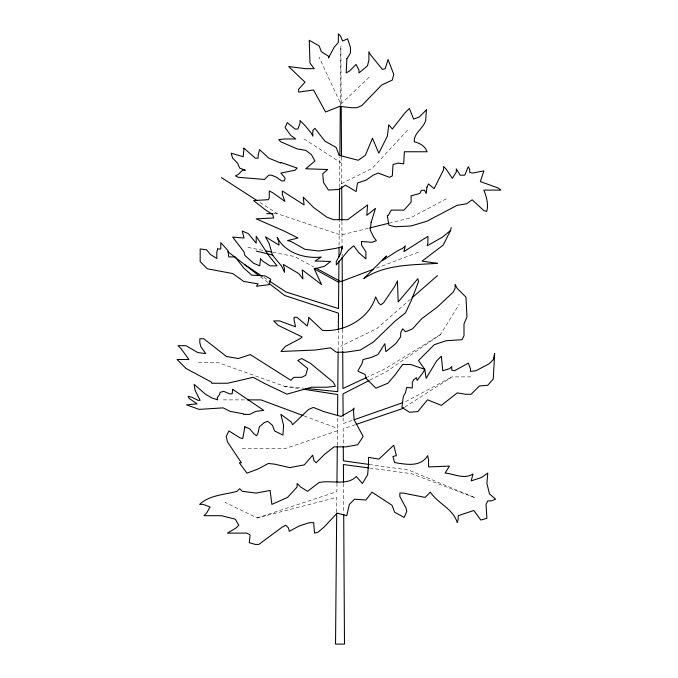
<?xml version="1.0" encoding="UTF-8"?>
<svg xmlns="http://www.w3.org/2000/svg" width="678" height="678" viewBox="0 0 678 678"><rect width="100%" height="100%" fill="white"/><g stroke="black" fill="none" stroke-linecap="round" stroke-linejoin="round"><path stroke-width="0.51" stroke-dasharray="3.39 2.54" d="M336.703 512.127L336.839 497.338L257.047 517.967L224.918 502.279M336.966 483.245L336.89 491.635L257.047 517.967M337.297 445.463L337.551 416.724M338.136 350.84L338.314 330.949M339.076 245.292L339.297 221.02M339.593 187.247L339.864 156.643M340.331 104.937L340.856 45.85L341.212 105.073M369.917 380.087L386.638 371.493L440.463 334.61L459.209 304.278M407.52 130.184L372.137 168.398L340.856 183.975M369.078 77.3L340.856 104.183L319.033 57.122M410.36 299.269L376.883 328.516L340.856 346.17M404.952 406.978L452.073 376.883L471.329 376.883M440.463 334.61L385.299 368.739L367.408 377.087M405.614 401.664L452.073 376.883M446.395 198.84L410.343 217.935L389.909 222.969M376.392 268.149L420.284 251.496M352.068 420.462L343.153 423.597L343.11 417.241M337.432 430.776L285.124 448.59L239.893 448.59M355.204 424.716L343.178 428.818L343.28 445.327M368.442 228.257L340.856 235.054L277.344 213.697L258.708 201.671M273.48 213.697L277.344 213.697M198.425 362.764L218.587 362.764L284.472 386.291L301.185 388.884M223.325 399.884L245.266 399.884M284.472 386.291L303.286 388.18M369.603 468.049L411.521 473.676L475.371 497.872L408.724 470.04L370.349 464.625M247.911 247.411L263.471 250.436M272.802 252.258L294.583 256.504L314.016 267.064M304.1 415.936L337.449 428.343M303.93 138.931L340.856 162.737M263.971 277.412L268.361 280.319M260.513 276.844L268.022 282.633M341.526 156.889L341.704 185.45M341.915 221.409L342.068 245.733M342.119 254.191L342.136 256.309M342.576 329.279L342.704 350.433M343.517 483.541L343.695 513.119"/><path stroke-width="1.02" d="M336.695 513.178L335.534 644.1L344.492 644.1L343.704 514.178M336.974 482.194L337.288 446.514M337.559 415.665L337.754 394.545L303.278 389.206M338.127 351.882L337.78 391.655L305.371 388.392M338.322 329.906L338.475 313.16L284.726 295.506L268.861 283.277M338.941 261.115L338.517 308.6L285.921 291.955L269.234 280.904M338.975 256.894L339.059 247.402M339.305 219.96L339.585 188.306M339.873 155.593L340.314 105.997M450.497 230.528L442.48 237.088L427.182 245.826L427.903 242.91L427.903 236.359L403.868 251.657L405.317 245.826L403.139 248.012L397.308 250.928L382.731 260.403L386.375 256.03L363.789 278.616C385.435 264.039 412.402 265.157 437.378 263.318L422.08 261.132L443.209 245.097L450.497 230.528L451.217 227.613M411.953 297.879L437.463 275.599M404.063 407.546L402.283 408.681L356.204 424.377M368.985 380.57L342.966 393.935L343.102 416.182M366.467 377.527L342.932 388.502L342.712 351.484M373.434 269.276L340.856 281.641L315.863 268.064M354.052 419.767L402.639 402.707M314.278 268.895L324.423 266.31L330.635 261.471L314.982 261.013L321.194 257.098C304.642 258.793 285.107 253.047 277.209 237.292L278.59 240.978L279.056 245.122L265.462 236.825L269.149 243.504L272.437 255.03L281.607 266.09L284.574 272.361L284.413 268.564L283.251 264.437L298.939 273.683L302.905 278.972L302.244 269.886L321.567 284.582L314.278 268.895L338.89 282.379M369.468 228.003L388.884 223.223M266.725 213.697L272.522 213.697M247.36 399.884L260.945 399.884L303.117 415.572M368.552 467.905L343.399 464.532L343.509 482.49M369.307 464.472L343.373 460.811L343.288 446.361M265.539 250.843L271.768 252.055M256.208 251.046L273.081 255.191M221.443 177.619L256.937 200.527M244.648 264.623L262.208 276.251M227.994 251.784L258.843 275.556M341.22 106.132L341.517 155.838M341.704 186.509L341.915 220.35M342.076 246.784L342.085 248.902M342.136 257.36L342.568 328.22M494.643 353.45L493.262 379.053L487.728 385.282L479.422 385.968L471.117 394.274L465.583 394.274L457.277 392.893L441.361 405.351L427.53 399.808L417.834 411.571L409.537 412.266L401.927 407.419L403.308 396.35L405.385 392.893L406.766 387.358L412.3 388.045L412.3 382.511L413.69 379.748L416.453 377.671L417.148 380.434L423.377 372.137L424.759 369.366L418.487 360.501L434.318 344.67L446.192 340.712L462.023 339.72L464.006 335.763L464.006 323.889L466.973 316.965L465.981 297.176L457.082 288.269L455.099 284.311L455.099 288.269L453.124 292.226L437.293 307.066L421.453 318.94L412.555 328.838L405.622 331.805L402.656 328.838L400.681 332.796L400.681 336.754L395.732 343.678L385.833 351.594L384.85 343.678L377.917 354.569L370.993 357.535L363.077 359.51L362.086 363.467L358.128 370.4L358.128 371.383L365.061 374.358L366.044 378.316L375.943 388.206L387.816 383.256L394.74 375.341L402.656 364.459L410.571 364.459L424.759 369.366L426.14 378.358L436.522 361.06L441.361 356.221L442.751 370.747L449.667 368.671L451.743 366.595L451.743 370.061L454.514 370.747L468.354 363.137L470.43 368.671L470.43 371.442L475.964 370.747L489.109 363.832L493.262 359.679L494.643 353.45M346.882 58.749L346.17 72.944L349.721 70.817L356.111 64.427L358.95 70.105L358.95 72.944L367.476 65.851L368.891 60.172L368.891 51.647L370.315 54.486L382.384 69.402L385.223 68.69L388.062 59.461L393.74 74.368L392.325 80.046L381.672 85.021L361.789 105.607L356.823 107.734L351.145 107.734L339.78 106.319L325.584 111.997L313.516 89.988L298.608 92.115L298.608 89.276L304.998 82.174L288.667 66.563L305.702 68.69L314.228 68.69L309.965 63.012L309.253 40.29L319.194 45.968L321.321 51.647L329.135 56.621L328.423 58.037L334.101 47.392L338.364 42.417L338.364 33.9L340.492 36.027L342.627 41.002L347.594 38.866L350.433 47.392L350.433 53.07L346.882 58.749M426.403 109.87L425.691 120.514C423.462 128.473 413.495 133.074 414.326 141.812C419.792 143.016 425.233 146.202 427.106 151.753L404.393 151.753L403.681 163.822L398.003 163.11L393.028 164.534L392.325 175.89L389.477 177.314L378.121 173.051L373.154 175.187L366.052 180.153L357.535 182.992L356.111 191.51L345.466 185.119L339.076 189.382L328.423 190.094L323.457 182.28L322.745 173.763L327.711 169.5L305.702 168.797L314.931 160.983L311.388 154.592L305.702 150.338L297.184 148.914L280.853 141.812L278.726 139.685L284.404 138.973L295.769 138.973L290.794 135.422L285.116 127.617L287.243 122.642L295.057 129.032L297.896 129.032L300.023 123.354L300.023 120.514L304.998 125.489L311.388 133.295L312.804 136.134L312.804 130.456L314.931 128.328L324.872 141.109L336.237 147.499L339.076 155.304L358.238 160.271L365.34 155.304L372.442 138.261L378.833 153.177L387.35 136.134L388.774 124.777L392.325 129.032L405.097 112.709L409.359 108.446L413.622 119.099L419.301 116.963L426.403 109.87M368.51 464.337L367.637 474.778L362.408 483.49L356.314 476.524C346.636 486.338 331.017 479.566 318.889 482.617L307.566 491.321L300.6 486.965L297.125 483.49L297.125 486.965L287.548 497.415L271.878 504.381L270.132 490.448L256.208 493.067L242.275 491.321L239.665 488.711L237.054 491.321C224.418 494.881 209.629 494.923 199.62 504.381L203.103 504.381L210.07 506.991L206.587 513.085L203.976 515.695L221.384 515.695L235.308 519.178L238.792 525.272L236.181 527.882L227.477 533.111L246.631 533.111L250.114 534.849L249.241 542.688L255.335 544.426L258.818 544.426L282.319 527.018L285.802 525.272L288.413 527.882L289.286 531.366L298.862 526.145L309.312 522.662L313.66 522.662L314.533 533.111L318.016 532.238L324.109 527.018L337.169 513.085L346.746 515.695L349.356 504.381L354.577 499.161L365.891 500.025L371.985 492.194L392.011 505.254L394.621 512.212L404.198 517.441L406.808 511.348L405.936 507.864L399.842 496.542L399.842 493.067L403.325 493.067L425.089 497.415L430.318 492.194C438.107 503.669 452.972 508.61 457.303 522.662L458.175 519.178L458.175 515.695L473.846 510.475L480.804 520.051L486.897 518.306L486.033 504.381L487.77 500.898L491.253 500.898L495.61 499.161L489.516 493.931L486.897 483.49L487.77 473.041L481.677 477.397L471.227 480.872L472.973 473.914C464.362 479.736 454.302 473.956 445.115 473.041L449.463 466.074L428.572 466.947L428.572 459.981L427.699 455.633C420.419 467.574 406.063 464.345 394.621 462.591L392.884 456.497L396.367 455.633L393.749 445.183L378.951 459.108L368.51 457.37L368.51 464.337M232.681 389.325L232.181 393.842L229.673 393.842L223.664 391.333L220.155 392.333L219.647 394.342L217.146 397.85L217.646 399.851L211.629 397.85L205.612 394.342L194.086 384.316L195.086 390.333L200.095 400.359L198.095 400.359L192.077 397.35L188.069 396.342L189.069 398.35L197.095 403.868L186.56 404.868L199.095 409.376L223.155 407.876L230.181 411.385L243.716 413.894L243.716 414.394L249.724 414.394L255.742 411.385L263.767 410.385L232.681 389.325M371.12 222.325L370.247 230.156L373.731 237.122L376.341 240.605L371.985 242.343L361.544 241.478L361.544 244.953L365.891 251.919L365.891 258.886L358.933 252.792L353.704 245.826L348.484 250.182L336.296 264.979L336.296 261.496L340.644 253.665L342.39 246.699L335.424 248.436L318.889 251.046L304.956 249.309L291.023 241.478L287.548 240.605L297.989 237.995L284.065 231.029L256.208 218.841L273.615 217.969L272.742 214.485L265.784 210.138L253.597 200.561L268.395 199.688L269.259 197.951L269.259 190.984L272.742 192.722L284.93 201.425L282.319 194.467L282.319 190.984L304.083 204.909L303.219 197.078L313.66 207.527L326.72 217.096L333.686 219.714L347.611 219.714L367.637 204.909L366.764 215.358L375.468 208.392L371.12 222.325M243.936 148.202L243.224 156.728L231.156 153.177L232.579 158.143L237.546 163.11L239.681 168.085L245.36 170.212L242.521 170.212L238.258 174.475L235.419 175.89L238.258 177.314L264.53 179.441L268.785 175.187L271.624 175.187L276.599 177.314L281.565 180.865L284.404 180.865L285.116 178.026L280.853 173.051L295.057 170.212L297.184 168.085L280.853 162.406L280.853 163.11L268.785 158.143L259.555 149.626L258.14 155.304L258.14 158.143L255.301 158.143L243.936 148.202M260.555 258.886L259.691 265.852L253.597 263.242L244.885 255.403L244.021 251.919L232.698 237.122L244.021 237.995L242.275 231.029L248.368 233.639L256.208 243.216L256.208 236.249L269.259 256.276L277.099 265.852L270.132 265.852L263.166 261.496L260.555 258.886M244.851 426.801L242.775 438.564L240.004 437.869L228.935 430.945L226.172 436.488L227.554 442.022L241.393 462.777L239.317 462.777L246.928 473.159L257.996 469.007L268.378 463.472L274.607 464.159L289.828 467.625L304.363 464.854L312.66 455.167L314.05 460.701L316.126 462.777L324.423 454.472L334.11 446.861L345.873 446.861L357.637 444.785L363.171 436.488L354.179 419.877L353.484 410.885L354.179 408.114L352.102 410.19L341.034 416.419L323.737 411.571L313.355 407.419L308.507 409.495L292.599 424.725L291.209 421.953L280.836 414.343L283.599 425.411L282.912 435.098L274.607 430.945L272.531 425.411L267.683 421.258L264.225 422.648L259.386 426.801L257.996 433.022L256.615 435.793L253.843 433.717L249.699 428.869L244.851 426.801M426.962 187.111L426.165 193.459L424.581 190.289L421.411 190.289L419.826 193.459L411.105 195.84L411.105 202.18L403.969 210.112L391.274 210.112L388.104 215.663L387.316 215.663L388.901 225.181L395.24 226.766L411.105 225.969L426.962 221.214L457.091 205.349L466.608 203.764L472.159 199.807L483.906 210.68L486.745 211.392C488.779 204.281 486.363 196.781 483.906 190.094L500.949 190.094L498.11 187.967L480.355 181.577L483.906 170.924L472.549 173.051L469.71 172.348L469.71 169.5L468.286 166.661L464.735 175.187L460.269 175.221L456.302 168.873L456.302 172.051L452.336 178.39L445.988 168.873L443.615 166.5L443.615 169.669L434.098 188.704L428.547 183.941L426.962 187.111M217.621 248.97L216.824 252.14L216.824 258.488L210.485 254.521L206.519 249.758L200.171 248.97L200.171 261.657L207.307 268.793L232.681 273.548L243.783 281.48L258.064 283.862L256.47 286.235L269.158 284.65L270.751 279.099L265.2 275.929L251.716 275.141L243.783 267.996L235.063 256.903L228.723 256.903L227.927 250.555L220.791 242.622L220.791 248.97L217.621 248.97M308.651 320.186L307.193 326.008L297.006 317.279L294.091 317.279L294.091 320.186L295.549 326.737L279.531 320.914L273.709 320.914L278.082 325.287L302.1 336.932L300.642 338.381L285.362 346.39L280.989 351.484L315.202 350.034L330.491 347.848L336.313 352.213L345.772 352.213L360.332 350.034L373.434 342.026L395.274 320.914L405.461 312.905L411.283 300.532L418.563 281.607L417.834 278.7L398.181 301.99L397.452 280.878L394.545 286.701L383.629 302.719L380.714 304.905L378.527 302.719L375.62 296.896C369.307 318.55 344.365 332.381 322.482 330.381L308.651 317.279L308.651 320.186M307.668 368.417L305.685 375.341L301.727 377.324L293.811 377.324L290.845 380.29L250.275 354.569L238.402 358.526L226.528 356.543L203.773 338.729L199.815 338.729L199.815 342.687L200.798 346.653L205.748 353.577L197.832 352.585L185.958 345.661L178.043 345.661L181.009 348.628L188.925 359.51L177.051 359.51L185.958 368.417L211.689 382.273L211.689 383.256L227.52 383.256L253.241 377.324L264.132 383.256L286.887 394.147L311.626 387.214L327.457 387.214L335.373 386.231L333.39 382.273L310.634 363.467L301.727 358.526L297.769 360.501L307.668 368.417"/></g></svg>
